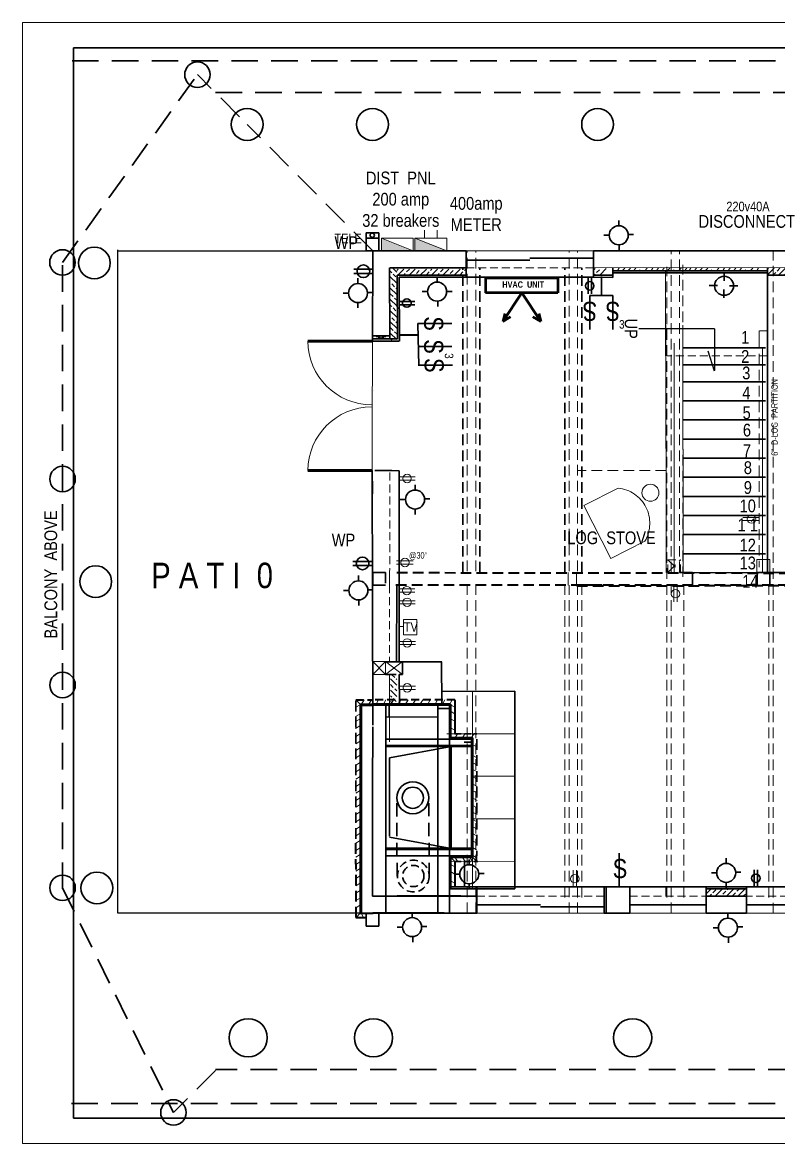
# Model space of a CAD drawing. Header units: inches. Extents: x -243 to 1332, y 357 to 885.
# Drawn here: x -243 to 113, y 357 to 885 of the extents above; entities that cross this region are included whole.
import ezdxf

# ---------------------------------------------------------------- set-up
doc = ezdxf.new("R2010")
doc.units = ezdxf.units.IN
doc.header["$MEASUREMENT"] = 0
doc.linetypes.add('DASHDOT2', pattern=[0.5, 0.25, -0.125, 0, -0.125])
doc.linetypes.add('HIDDEN', pattern=[0.375, 0.25, -0.125])
for name, color, linetype, lineweight in [('APPLIANCES', 7, 'Continuous', 20), ('CONCRETE', 7, 'Continuous', 25), ('DOORS', 7, 'Continuous', 60), ('ELEC', 6, 'Continuous', 30), ('ELEC SYMBOLS', 7, 'Continuous', 20), ('ELECTRICAL', 1, 'Continuous', 30), ('FIREPLACE', 7, 'Continuous', 30), ('FLOOR BEAMS', 7, 'Continuous', 30), ('FLOOR JOIST', 7, 'Continuous', 20), ('HVAC', 1, 'Continuous', 20), ('MASONRY', 14, 'Continuous', 30), ('NEW FOOTING', 6, 'Continuous', 30), ('NEW FRAMING', 6, 'Continuous', 30), ('NEW FRAMMING', 6, 'Continuous', 30), ('ROOF', 7, 'HIDDEN', 30), ('STAIRS', 7, 'Continuous', 30), ('WALL FRAMING', 7, 'Continuous', 30), ('WALLS', 7, 'Continuous', 30), ('WINDOWS', 5, 'Continuous', 30)]:
    doc.layers.add(name, color=color, linetype=linetype, lineweight=lineweight)
for name, color, linetype in [('TEXT', 7, 'Continuous'), ('TEXT80', 15, 'Continuous'), ('TITLE BLOCK', 7, 'Continuous')]:
    doc.layers.add(name, color=color, linetype=linetype)
doc.styles.add('ARCHENT', font='technical.ttf', dxfattribs={"height": 6})
doc.styles.add('ARCHENTLTD', font='technical.ttf', dxfattribs={"height": 18})

msp = doc.modelspace()

# ---------------------------------------------------------------- hatches: boundary and pattern name
at = {"layer": 'ELEC SYMBOLS', "linetype": 'Continuous', "lineweight": 20, "ltscale": 20}
for points in [[(-74.23, 783.28), (-74.23, 777.4), (-59.23, 777.4)], [(-58.4, 783.28), (-58.4, 777.4), (-43.4, 777.4)]]:
    msp.add_hatch(color=1, dxfattribs=at).paths.add_polyline_path(points)
at = {"layer": 'NEW FOOTING', "linetype": 'Continuous', "lineweight": 9, "ltscale": 25}
h = msp.add_hatch(dxfattribs=at)
h.set_pattern_fill('ANSI33', color=256, scale=15, angle=90, style=0)
h.set_pattern_definition([(135, (1196.1344, -4202.763), (-2.6516504, -2.6516504), []), (135, (1196.1344, -4200.1112), (-2.6516504, -2.6516504), [1.875, -0.9375])])
h.paths.add_polyline_path([(-70.02, 735.25), (-67.02, 735.25), (-67.02, 769.25), (-70.02, 769.25)])
h = msp.add_hatch(dxfattribs=at)
h.set_pattern_fill('ANSI33', color=256, scale=15, style=0)
h.set_pattern_definition([(45, (-5004.9994, -497.4128), (-2.6516504, 2.6516504), []), (45, (-5002.3477, -497.4128), (-2.6516504, 2.6516504), [1.875, -0.9375])])
h.paths.add_polyline_path([(-34.32, 765.74), (-34.32, 768.74), (-66.98, 768.74), (-66.98, 765.74)])
h = msp.add_hatch(dxfattribs=at)
h.set_pattern_fill('ANSI33', color=256, scale=15, style=0)
h.set_pattern_definition([(45, (-4936.102, -497.0703), (-2.6516504, 2.6516504), []), (45, (-4933.4503, -497.0703), (-2.6516504, 2.6516504), [1.875, -0.9375])])
h.paths.add_polyline_path([(25.68, 769.09), (25.68, 766.09), (31.68, 766.09), (31.68, 769.09)])
h = msp.add_hatch(dxfattribs=at)
h.set_pattern_fill('ANSI33', color=256, scale=15, style=0)
h.set_pattern_definition([(45, (-4900.9976, -496.997), (-2.6516504, 2.6516504), []), (45, (-4898.346, -496.997), (-2.6516504, 2.6516504), [1.875, -0.9375])])
h.paths.add_polyline_path([(37.02, 768), (71.02, 768), (71.02, 769.16), (37.02, 769.16)])
h = msp.add_hatch(dxfattribs=at)
h.set_pattern_fill('ANSI33', color=256, scale=15, style=0)
h.set_pattern_definition([(45, (-4867.2175, -496.997), (-2.6516504, 2.6516504), []), (45, (-4864.5658, -496.997), (-2.6516504, 2.6516504), [1.875, -0.9375])])
h.paths.add_polyline_path([(70.8, 768), (104.8, 768), (104.8, 769.16), (70.8, 769.16)])
h = msp.add_hatch(dxfattribs=at)
h.set_pattern_fill('ANSI33', color=256, scale=15, style=0)
h.set_pattern_definition([(45, (-4830.5756, -496.997), (-2.6516504, 2.6516504), []), (45, (-4827.924, -496.997), (-2.6516504, 2.6516504), [1.875, -0.9375])])
h.paths.add_polyline_path([(116.29, 766.16), (116.29, 769.16), (107.44, 769.16), (107.44, 766.16)])
h = msp.add_hatch(dxfattribs=at)
h.set_pattern_fill('ANSI33', color=256, scale=15, angle=90, style=0)
h.set_pattern_definition([(135, (1196.2387, -4386.7756), (-2.6516504, -2.6516504), []), (135, (1196.2387, -4384.124), (-2.6516504, -2.6516504), [1.875, -0.9375])])
h.paths.add_polyline_path([(-66.92, 577.88), (-69.92, 577.88), (-69.92, 563.91), (-66.92, 563.91)])
h = msp.add_hatch(dxfattribs=at)
h.set_pattern_fill('ANSI33', color=256, scale=15, angle=180, style=0)
h.set_pattern_definition([(225, (5051.0982, 1739.9317), (2.6516504, -2.6516504), []), (225, (5048.4466, 1739.9317), (2.6516504, -2.6516504), [1.875, -0.9375])])
h.paths.add_polyline_path([(97.68, 473.77), (97.68, 476.77), (79.08, 476.77), (79.08, 473.77)])

# ---------------------------------------------------------------- linework, layer by layer
at = {"layer": 'CONCRETE', "ltscale": 15}
for p, q in [((-198.32, 465.4), (-198.32, 777.9)), ((-198.32, 777.4), (-78.32, 777.4)), ((-78.32, 465.4), (-198.32, 465.4))]:
    msp.add_line(p, q, dxfattribs=at)
at = {"layer": 'DOORS', "color": 7, "linetype": 'Continuous', "ltscale": 15}
for p, q in [((-78.78, 734.87), (-108.78, 734.87)), ((-78.78, 673.87), (-108.78, 673.87))]:
    msp.add_line(p, q, dxfattribs=at)
at = {"layer": 'DOORS', "color": 7, "linetype": 'Continuous', "lineweight": 9, "ltscale": 20}
for centre, start, end in [((-78.78, 734.87), 180, 270), ((-78.78, 673.87), 90, 180)]:
    msp.add_arc(centre, 30, start, end, dxfattribs=at)
at = {"layer": 'ELEC', "color": 1, "lineweight": 30, "ltscale": 15}
for p, q in [((23.13, 757.13), (23.13, 764.93)), ((24.63, 757.13), (24.63, 764.93)), ((-58.42, 753.53), (-66.22, 753.53)), ((-58.42, 752.03), (-66.22, 752.03)), ((101.36, 478.08), (101.36, 485.87)), ((102.86, 478.08), (102.86, 485.87))]:
    msp.add_line(p, q, dxfattribs=at)
at = {"layer": 'ELEC', "color": 1, "lineweight": 20, "ltscale": 15}
for p, q in [((-58.35, 670.9), (-66.15, 670.9)), ((-58.35, 669.4), (-66.15, 669.4)), ((-59.31, 631.39), (-67.1, 631.39)), ((-59.31, 629.89), (-67.1, 629.89)), ((-58.43, 618.13), (-66.22, 618.13)), ((63.49, 612.12), (63.49, 619.91)), ((64.99, 612.12), (64.99, 619.91)), ((-58.43, 616.63), (-66.22, 616.63)), ((-58.33, 612.63), (-66.12, 612.63)), ((-58.33, 611.13), (-66.12, 611.13)), ((-58.23, 593.46), (-66.03, 593.46)), ((-58.23, 591.96), (-66.03, 591.96)), ((-58.23, 572.33), (-66.03, 572.33)), ((-58.23, 570.83), (-66.03, 570.83)), ((16.09, 477.9), (16.09, 485.7)), ((17.59, 477.9), (17.59, 485.7))]:
    msp.add_line(p, q, dxfattribs=at)
at = {"layer": 'ELEC', "lineweight": 20, "ltscale": 15}
for p, q in [((103.83, 651.84), (96.03, 651.84)), ((103.83, 650.34), (96.03, 650.34)), ((-64.39, 563.41), (-72.19, 563.41))]:
    msp.add_line(p, q, dxfattribs=at)
at = {"layer": 'ELEC', "color": 1, "lineweight": 30, "ltscale": 15}
for centre in [(23.88, 760.93), (-62.22, 752.78), (102.11, 481.87)]:
    msp.add_circle(centre, 2, dxfattribs=at)
at = {"layer": 'ELEC', "color": 1, "lineweight": 20, "ltscale": 15}
for centre in [(-62.15, 670.15), (-63.1, 630.64), (-62.22, 617.38), (64.24, 615.91), (-62.12, 611.88), (-62.03, 592.71), (-62.03, 571.58), (16.84, 481.7)]:
    msp.add_circle(centre, 2, dxfattribs=at)
at = {"layer": 'ELEC', "lineweight": 20, "ltscale": 15}
msp.add_circle((100.03, 651.09), 2, dxfattribs=at)
at = {"layer": 'ELEC SYMBOLS', "color": 1, "linetype": 'Continuous', "lineweight": 20, "ltscale": 20}
for p, q in [((-53.9, 783.28), (-53.9, 787.16)), ((-47.9, 783.28), (-47.9, 787.16)), ((-74.23, 777.4), (-74.23, 783.28)), ((-74.23, 783.28), (-59.23, 783.28)), ((-74.23, 783.28), (-59.23, 777.4)), ((-59.23, 777.4), (-59.23, 783.28)), ((-58.4, 777.4), (-58.4, 783.28)), ((-58.4, 783.28), (-43.4, 783.28)), ((-58.4, 783.28), (-43.4, 777.4)), ((-43.4, 777.4), (-43.4, 783.28))]:
    msp.add_line(p, q, dxfattribs=at)
at = {"layer": 'ELEC SYMBOLS', "color": 1, "linetype": 'Continuous', "lineweight": 30, "ltscale": 20}
for p, q in [((-81.36, 783.41), (-81.4, 785.86)), ((-81.4, 785.86), (-75.4, 785.86)), ((-75.42, 783.39), (-75.4, 785.86)), ((29.36, 756.33), (29.36, 765.36)), ((23.94, 756.33), (34.77, 756.33)), ((-56.65, 723.29), (-57.02, 743.16))]:
    msp.add_line(p, q, dxfattribs=at)
at = {"layer": 'ELEC SYMBOLS', "color": 1, "linetype": 'Continuous', "lineweight": 40, "ltscale": 20}
msp.add_line((-57.02, 737.74), (-66.04, 737.74), dxfattribs=at)
at = {"layer": 'ELEC SYMBOLS', "color": 1, "lineweight": 30, "ltscale": 15}
msp.add_circle((-78.51, 784.74), 1, dxfattribs=at)
at = {"layer": 'ELECTRICAL', "color": 1, "linetype": 'Continuous', "lineweight": 30, "ltscale": 0.75}
for p, q in [((37.54, 791.69), (37.54, 789.18)), ((30.55, 784.71), (33.06, 784.71)), ((41.97, 785.05), (44.48, 785.05)), ((37.8, 780.15), (37.8, 777.64)), ((-85.23, 764.45), (-85.23, 761.94)), ((-47.98, 765.15), (-47.98, 762.64)), ((-92.22, 757.48), (-89.71, 757.48)), ((-80.8, 757.81), (-78.28, 757.81)), ((-54.97, 758.17), (-52.46, 758.17)), ((-43.4, 758.17), (-40.89, 758.17)), ((23.94, 756.33), (23.94, 740.34)), ((34.77, 756.33), (34.77, 740.34)), ((-85.23, 753), (-85.23, 750.49)), ((-47.71, 753.62), (-47.71, 751.1)), ((-57.02, 743.16), (-41.03, 743.16)), ((-57.02, 732.33), (-41.03, 732.33)), ((-56.8, 723.5), (-40.81, 723.5)), ((37.77, 493.73), (37.77, 477.74)), ((88.12, 491.41), (88.12, 488.9)), ((-32.85, 490.77), (-32.85, 488.26)), ((-39.84, 483.79), (-37.33, 483.79)), ((-28.41, 484.13), (-25.9, 484.13)), ((81.13, 484.43), (83.64, 484.43)), ((92.56, 484.77), (95.07, 484.77)), ((-32.83, 479.24), (-32.83, 476.72)), ((88.14, 479.87), (88.14, 477.36)), ((-59.74, 465.87), (-59.74, 463.36)), ((88.96, 465.61), (88.96, 463.1)), ((-66.73, 458.89), (-64.22, 458.89)), ((-59.48, 454.33), (-59.48, 451.82)), ((-55.31, 459.23), (-52.79, 459.23)), ((81.97, 458.63), (84.48, 458.63)), ((93.39, 458.97), (95.9, 458.97)), ((89.22, 454.07), (89.22, 451.56))]:
    msp.add_line(p, q, dxfattribs=at)
at = {"layer": 'ELECTRICAL', "color": 3, "linetype": 'Continuous', "lineweight": 30, "ltscale": 0.75}
for p, q in [((-87.21, 768.76), (-78.21, 768.76)), ((-87.21, 766.76), (-78.21, 766.76))]:
    msp.add_line(p, q, dxfattribs=at)
at = {"layer": 'ELECTRICAL', "color": 1, "linetype": 'Continuous', "lineweight": 30, "ltscale": 25}
for p, q in [((87.1, 763.32), (87.1, 767.32)), ((80.09, 761.1), (84.09, 761.1)), ((89.61, 760.91), (93.61, 760.91)), ((86.95, 755.21), (86.95, 759.21))]:
    msp.add_line(p, q, dxfattribs=at)
at = {"layer": 'ELECTRICAL', "color": 1, "linetype": 'Continuous', "ltscale": 0.75}
for p, q in [((-58.37, 667.24), (-58.37, 664.73)), ((-65.36, 660.26), (-62.85, 660.26)), ((-53.93, 660.6), (-51.42, 660.6)), ((-58.35, 655.7), (-58.35, 653.19)), ((-85.03, 624.45), (-85.03, 621.94)), ((-80.59, 617.81), (-78.08, 617.81)), ((-92.02, 617.47), (-89.51, 617.47)), ((-84.76, 612.91), (-84.76, 610.4)), ((-35.04, 490.28), (-35.08, 478.01))]:
    msp.add_line(p, q, dxfattribs=at)
at = {"layer": 'ELECTRICAL', "color": 3, "linetype": 'Continuous', "ltscale": 0.75}
for p, q in [((-87.6, 631.13), (-78.6, 631.13)), ((-87.6, 629.13), (-78.6, 629.13))]:
    msp.add_line(p, q, dxfattribs=at)
at = {"layer": 'ELECTRICAL', "color": 1, "linetype": 'Continuous', "lineweight": 30, "ltscale": 0.75}
for centre in [(37.54, 784.71), (-85.23, 757.48), (-47.98, 758.17), (87.13, 760.91), (-32.85, 483.79), (88.12, 484.43), (-59.74, 458.89), (88.96, 458.63)]:
    msp.add_circle(centre, 4.48, dxfattribs=at)
at = {"layer": 'ELECTRICAL', "color": 3, "linetype": 'Continuous', "lineweight": 30, "ltscale": 0.75}
msp.add_circle((-82.71, 767.78), 2.98, dxfattribs=at)
at = {"layer": 'ELECTRICAL', "color": 1, "linetype": 'Continuous', "ltscale": 0.75}
for centre in [(-58.37, 660.26), (-85.03, 617.47)]:
    msp.add_circle(centre, 4.48, dxfattribs=at)
at = {"layer": 'ELECTRICAL', "color": 3, "linetype": 'Continuous', "ltscale": 0.75}
msp.add_circle((-83.1, 630.15), 2.98, dxfattribs=at)
at = {"layer": 'FIREPLACE', "linetype": 'Continuous', "ltscale": 25}
for p, q in [((-70.35, 538.54), (-41.35, 543.91)), ((-41.35, 543.91), (-41.34, 495.91)), ((-70.35, 538.54), (-70.33, 501.78)), ((-70.34, 501.28), (-41.34, 495.91))]:
    msp.add_line(p, q, dxfattribs=at)
at = {"layer": 'FIREPLACE', "linetype": 'HIDDEN', "ltscale": 25}
msp.add_line((-51.68, 482.95), (-51.93, 519.81), dxfattribs=at)
at = {"layer": 'FIREPLACE', "linetype": 'Continuous', "ltscale": 15}
for radius in [7.5, 5]:
    msp.add_circle((-59.42, 519.81), radius, dxfattribs=at)
at = {"layer": 'FIREPLACE', "linetype": 'HIDDEN', "ltscale": 15}
for radius in [7.5, 5]:
    msp.add_circle((-59.18, 482.95), radius, dxfattribs=at)
at = {"layer": 'FLOOR BEAMS', "color": 7, "linetype": 'HIDDEN', "lineweight": 20, "ltscale": 20}
for p, q in [((-33.81, 626.53), (-33.82, 777.4)), ((-29.81, 626.53), (-29.82, 777.4)), ((14.19, 626.53), (14.19, 777.42)), ((18.19, 626.53), (18.19, 777.42)), ((110.19, 465.38), (110.21, 777.4)), ((59.76, 673.9), (18.11, 673.86)), ((-33.81, 465.42), (-33.81, 619.9)), ((-29.81, 465.42), (-29.81, 619.9)), ((14.19, 465.42), (14.19, 619.9)), ((18.19, 465.41), (18.19, 619.9)), ((62.19, 465.42), (62.19, 619.87))]:
    msp.add_line(p, q, dxfattribs=at)
at = {"layer": 'FLOOR BEAMS', "color": 6, "linetype": 'HIDDEN', "ltscale": 20}
for p, q in [((-35.81, 625.87), (-35.81, 769.4)), ((-27.81, 625.87), (-27.81, 769.4)), ((12.19, 625.87), (12.19, 769.4)), ((20.19, 625.87), (20.19, 769.4))]:
    msp.add_line(p, q, dxfattribs=at)
at = {"layer": 'FLOOR BEAMS', "color": 6, "linetype": 'HIDDEN', "lineweight": 20, "ltscale": 20}
for p, q in [((60.19, 622.9), (60.19, 769.9)), ((67.66, 623.78), (67.66, 770.78)), ((12.19, 472.87), (12.19, 619.87)), ((20.19, 472.87), (20.19, 619.87)), ((60.19, 472.87), (60.19, 619.87)), ((68.19, 472.87), (68.19, 619.87)), ((108.19, 472.87), (108.19, 619.87))]:
    msp.add_line(p, q, dxfattribs=at)
at = {"layer": 'FLOOR BEAMS', "color": 7, "linetype": 'HIDDEN', "lineweight": 30, "ltscale": 20}
msp.add_line((-72.32, 625.9), (-72.32, 619.9), dxfattribs=at)
at = {"layer": 'FLOOR BEAMS', "color": 6, "linetype": 'HIDDEN', "lineweight": 40, "ltscale": 20}
for p, q in [((-66.89, 625.85), (120.2, 625.63)), ((-67.38, 620.02), (307.77, 620.28)), ((17.85, 619.66), (393.68, 619.9))]:
    msp.add_line(p, q, dxfattribs=at)
at = {"layer": 'FLOOR BEAMS', "ltscale": 20}
for p, q in [((66.19, 625.9), (70.69, 625.9)), ((70.69, 625.9), (72.19, 625.9)), ((59.99, 619.9), (64.49, 619.9)), ((70.69, 619.9), (72.19, 619.9))]:
    msp.add_line(p, q, dxfattribs=at)
at = {"layer": 'FLOOR BEAMS', "color": 6, "linetype": 'Continuous', "lineweight": 5, "ltscale": 20}
for p, q in [((-72.27, 577.91), (-64.27, 583.91)), ((-72.26, 583.91), (-64.26, 577.88))]:
    msp.add_line(p, q, dxfattribs=at)
at = {"layer": 'FLOOR BEAMS', "color": 6, "linetype": 'HIDDEN', "lineweight": 30, "ltscale": 20}
msp.add_line((-64.26, 583.88), (-64.26, 577.88), dxfattribs=at)
at = {"layer": 'FLOOR JOIST', "color": 7, "linetype": 'Continuous', "lineweight": 9, "ltscale": 20}
for p, q in [((13.68, 619.9), (13.68, 625.9)), ((17.68, 619.9), (17.68, 625.9))]:
    msp.add_line(p, q, dxfattribs=at)
at = {"layer": 'FLOOR JOIST', "ltscale": 15}
msp.add_line((106.05, 625.9), (68.83, 625.9), dxfattribs=at)
at = {"layer": 'HVAC', "lineweight": 50, "ltscale": 25}
for p, q in [((8.85, 764.53), (-25.15, 764.54)), ((8.85, 757.53), (-25.15, 757.54)), ((-8.15, 757.53), (-17.09, 744.17)), ((-8.15, 757.53), (0.79, 744.17)), ((-16.17, 747.92), (-17.09, 744.17)), ((-17.09, 744.17), (-13.4, 746.33)), ((0.79, 744.17), (-2.9, 746.33)), ((-0.13, 747.92), (0.79, 744.17))]:
    msp.add_line(p, q, dxfattribs=at)
at = {"layer": 'HVAC', "lineweight": 50, "ltscale": 15}
for p, q in [((-25.15, 764.54), (-25.15, 757.54)), ((8.85, 764.53), (8.85, 757.53))]:
    msp.add_line(p, q, dxfattribs=at)
at = {"layer": 'HVAC', "color": 7, "lineweight": 20, "ltscale": 15}
for p, q in [((21.15, 657.52), (37.21, 665.66)), ((21.15, 657.52), (33.82, 632.55)), ((33.82, 632.55), (49.87, 640.7))]:
    msp.add_line(p, q, dxfattribs=at)
msp.add_circle((52.43, 663.47), 4, dxfattribs=at)
at = {"layer": 'MASONRY', "color": 7, "linetype": 'Continuous', "lineweight": 30, "ltscale": 15}
for p, q in [((-45.77, 583.88), (-64.31, 583.88)), ((-64.23, 577.88), (-65.77, 577.88)), ((-11.32, 569.94), (-45.71, 569.91)), ((-11.32, 476.93), (-42.19, 476.93))]:
    msp.add_line(p, q, dxfattribs=at)
at = {"layer": 'MASONRY', "color": 7, "linetype": 'Continuous', "lineweight": 30, "ltscale": 20}
for p, q in [((-64.26, 583.92), (-64.23, 577.88)), ((-45.85, 583.9), (-45.75, 563.9)), ((-65.77, 577.88), (-65.75, 563.91)), ((-11.32, 569.94), (-11.32, 476.93))]:
    msp.add_line(p, q, dxfattribs=at)
at = {"layer": 'MASONRY', "color": 1, "linetype": 'HIDDEN', "lineweight": 40, "ltscale": 15}
for p, q in [((-86.31, 565.88), (-78.32, 565.89)), ((-39.62, 565.91), (-78.29, 565.91))]:
    msp.add_line(p, q, dxfattribs=at)
at = {"layer": 'MASONRY', "color": 1, "linetype": 'HIDDEN', "lineweight": 30, "ltscale": 20}
for p, q in [((-86.21, 500.44), (-86.31, 565.88)), ((-29.36, 489.89), (-29.33, 549.98))]:
    msp.add_line(p, q, dxfattribs=at)
at = {"layer": 'MASONRY', "color": 6, "linetype": 'Continuous', "lineweight": 9, "ltscale": 20}
for p, q in [((-86.28, 565.92), (-84.28, 563.92)), ((-40.87, 565.91), (-41.65, 564.57)), ((-86.23, 548.75), (-84.23, 549.9))]:
    msp.add_line(p, q, dxfattribs=at)
at = {"layer": 'MASONRY', "color": 1, "linetype": 'Continuous', "lineweight": 9, "ltscale": 20}
for p, q in [((-86.28, 565.92), (-84.28, 563.92)), ((-82.39, 565.93), (-83.55, 563.93)), ((-78.93, 565.93), (-80.09, 563.93)), ((-75.52, 565.91), (-76.67, 563.91)), ((-72.05, 565.91), (-73.21, 563.91)), ((-68.59, 565.91), (-69.74, 563.91)), ((-65.12, 565.91), (-66.28, 563.91)), ((-61.66, 565.91), (-62.81, 563.91)), ((-58.19, 565.91), (-59.35, 563.91)), ((-54.73, 565.91), (-55.89, 563.91)), ((-51.27, 565.91), (-52.42, 563.91)), ((-47.8, 565.91), (-48.96, 563.91)), ((-44.34, 565.91), (-45.49, 563.91)), ((-40.87, 565.91), (-42.03, 563.91)), ((-86.27, 562.5), (-84.27, 563.65)), ((-39.63, 559.36), (-41.72, 560.57)), ((-39.63, 562.48), (-41.63, 563.64)), ((-86.34, 558.02), (-84.42, 559.13)), ((-86.34, 555.78), (-84.41, 556.89)), ((-39.63, 555.9), (-41.63, 557.05)), ((-86.37, 552.49), (-84.37, 553.64)), ((-86.24, 548.74), (-84.24, 549.89)), ((-39.63, 551.61), (-41.63, 552.76)), ((-38.38, 549.98), (-39.53, 547.98)), ((-34.91, 549.98), (-36.07, 547.98)), ((-30.63, 549.98), (-31.78, 547.98)), ((-86.24, 545.27), (-84.24, 546.43)), ((-29.19, 543.68), (-31.28, 544.89)), ((-86.25, 542.14), (-84.16, 543.35)), ((-86.24, 538.69), (-84.24, 539.84)), ((-29.19, 538.61), (-31.19, 539.77)), ((-86.25, 532.09), (-84.16, 533.3)), ((-86.24, 535.22), (-84.24, 536.38)), ((-29.19, 535.15), (-31.19, 536.3)), ((-86.23, 528.64), (-84.23, 529.79)), ((-29.18, 532.02), (-31.27, 533.22)), ((-29.18, 528.55), (-31.18, 529.71)), ((-86.24, 522.04), (-84.15, 523.25)), ((-86.23, 525.17), (-84.23, 526.33)), ((-29.17, 521.96), (-31.26, 523.16)), ((-29.18, 525.09), (-31.18, 526.24)), ((-86.24, 518.58), (-84.24, 519.73)), ((-29.17, 518.49), (-31.17, 519.65)), ((-86.25, 515.45), (-84.23, 516.61)), ((-86.23, 512), (-84.23, 513.15)), ((-29.16, 511.9), (-31.25, 513.1)), ((-29.17, 515.03), (-31.17, 516.18)), ((-86.23, 508.53), (-84.23, 509.69)), ((-29.16, 508.43), (-31.16, 509.59)), ((-86.24, 501.94), (-84.15, 503.15)), ((-86.23, 505.07), (-84.23, 506.22)), ((-29.35, 501.85), (-31.35, 503)), ((-29.16, 504.97), (-31.16, 506.12)), ((-86.22, 498.48), (-84.22, 499.64)), ((-29.38, 495.28), (-31.38, 496.43)), ((-29.35, 498.39), (-31.35, 499.54)), ((-86.23, 491.89), (-84.14, 493.1)), ((-86.22, 495.02), (-84.22, 496.17)), ((-39.7, 489.86), (-41.7, 491.87)), ((-38.41, 489.9), (-39.56, 491.9)), ((-34.94, 489.9), (-36.1, 491.9)), ((-31.48, 489.9), (-32.63, 491.9)), ((-29.36, 491.55), (-31.37, 492.71)), ((-29.36, 489.89), (-31.37, 491.89)), ((-86.24, 485.29), (-84.22, 486.46)), ((-86.23, 488.42), (-84.23, 489.58)), ((-39.7, 487.32), (-41.79, 488.53)), ((-86.22, 481.85), (-84.22, 483)), ((-39.7, 483.85), (-41.7, 485.01)), ((-39.7, 479.57), (-41.7, 480.72)), ((-86.22, 478.38), (-84.22, 479.54)), ((-86.22, 474.92), (-84.22, 476.07)), ((-86.22, 471.45), (-84.22, 472.6)), ((-86.19, 468.01), (-84.19, 469.16)), ((-86.15, 463.42), (-84.27, 465.46)), ((-83.72, 465.45), (-82.56, 463.44))]:
    msp.add_line(p, q, dxfattribs=at)
at = {"layer": 'MASONRY', "color": 1, "linetype": 'Continuous', "lineweight": 40, "ltscale": 15}
for p, q in [((-39.62, 565.91), (-39.62, 549.98)), ((-39.69, 489.86), (-39.69, 477.94))]:
    msp.add_line(p, q, dxfattribs=at)
at = {"layer": 'MASONRY', "color": 1, "linetype": 'HIDDEN', "lineweight": 30, "ltscale": 12}
for p, q in [((-39.62, 549.98), (-29.33, 549.98)), ((-39.69, 489.86), (-28.88, 489.85))]:
    msp.add_line(p, q, dxfattribs=at)
at = {"layer": 'MASONRY', "color": 6, "linetype": 'Continuous', "lineweight": 40, "ltscale": 15}
msp.add_line((-83.53, 465.49), (-83.65, 502.46), dxfattribs=at)
at = {"layer": 'MASONRY', "color": 1, "linetype": 'HIDDEN', "lineweight": 40, "ltscale": 20}
for p, q in [((-86.15, 463.45), (-86.18, 500.38)), ((-86.18, 463.45), (-81.45, 463.46))]:
    msp.add_line(p, q, dxfattribs=at)
at = {"layer": 'NEW FOOTING', "color": 7, "linetype": 'Continuous', "lineweight": 40, "ltscale": 15}
for p, q in [((-41.62, 563.91), (-78.3, 563.91)), ((-31.28, 547.98), (-41.62, 547.98)), ((-31.36, 495.9), (-72.11, 495.94))]:
    msp.add_line(p, q, dxfattribs=at)
at = {"layer": 'NEW FOOTING', "color": 7, "linetype": 'Continuous', "lineweight": 40, "ltscale": 25}
for p, q in [((-41.62, 563.91), (-41.62, 547.98)), ((-41.7, 491.9), (-41.69, 476.93))]:
    msp.add_line(p, q, dxfattribs=at)
at = {"layer": 'NEW FOOTING', "ltscale": 15}
for p, q in [((-31.81, 492.39), (-31.78, 547.48)), ((-29.38, 465.4), (-29.38, 471.4)), ((31.62, 465.4), (31.62, 471.4))]:
    msp.add_line(p, q, dxfattribs=at)
at = {"layer": 'NEW FOOTING', "ltscale": 25}
for p, q in [((-29.38, 471.4), (-29.37, 475.81)), ((31.62, 471.4), (31.63, 475.69))]:
    msp.add_line(p, q, dxfattribs=at)
at = {"layer": 'NEW FOOTING', "linetype": 'Continuous', "lineweight": 40, "ltscale": 15}
for p, q in [((-36.8, 473.45), (-66.85, 473.45)), ((-44.63, 465.45), (-78.17, 465.45)), ((-48.33, 465.47), (-72.91, 465.47))]:
    msp.add_line(p, q, dxfattribs=at)
at = {"layer": 'NEW FRAMING', "color": 6, "linetype": 'Continuous', "lineweight": 9, "ltscale": 25}
for p, q in [((-31.34, 569.94), (-31.3, 547.92)), ((-31.36, 491.96), (-31.32, 476.95))]:
    msp.add_line(p, q, dxfattribs=at)
at = {"layer": 'NEW FRAMING', "color": 7, "linetype": 'Continuous', "lineweight": 40, "ltscale": 25}
msp.add_line((-84.14, 563.92), (-84.17, 554.45), dxfattribs=at)
at = {"layer": 'NEW FRAMING', "linetype": 'Continuous', "lineweight": 40, "ltscale": 15}
for p, q in [((-83.77, 563.34), (-78.3, 563.35)), ((-83.66, 465.45), (-78.1, 465.46))]:
    msp.add_line(p, q, dxfattribs=at)
at = {"layer": 'NEW FRAMING', "ltscale": 15}
msp.add_line((-83.59, 502.44), (-83.62, 563.31), dxfattribs=at)
at = {"layer": 'NEW FRAMING', "color": 7, "linetype": 'Continuous', "lineweight": 9, "ltscale": 25}
for p, q in [((-43.41, 549.93), (-11.32, 549.94)), ((-31.32, 529.94), (-11.32, 529.94)), ((-31.32, 509.94), (-11.32, 509.94)), ((-42.18, 489.83), (-11.32, 489.94))]:
    msp.add_line(p, q, dxfattribs=at)
at = {"layer": 'NEW FRAMING', "color": 7, "linetype": 'Continuous', "lineweight": 40, "ltscale": 15}
msp.add_line((-84.27, 465.46), (-78.18, 465.46), dxfattribs=at)
at = {"layer": 'NEW FRAMMING', "color": 6, "linetype": 'Continuous', "lineweight": 9, "ltscale": 20}
for p, q in [((102.62, 632.05), (108.62, 632.05)), ((102.62, 626.05), (108.62, 626.05)), ((-78.27, 583.91), (-72.27, 583.91)), ((-78.27, 577.91), (-72.27, 577.91))]:
    msp.add_line(p, q, dxfattribs=at)
at = {"layer": 'NEW FRAMMING', "ltscale": 15}
for p, q in [((-42.14, 563.33), (-78.15, 563.41)), ((-72.07, 563.39), (-72.19, 465.45)), ((-70.57, 563.41), (-70.57, 557.9)), ((-42.14, 561.8), (-47.59, 561.8)), ((-47.58, 557.84), (-72.08, 557.9)), ((-31.78, 547.48), (-72.09, 547.48)), ((-31.78, 544.48), (-72.08, 544.48)), ((-31.78, 544.48), (-72.08, 544.48)), ((-42.15, 547.48), (-47.63, 547.49)), ((-35.28, 545.98), (-31.78, 545.98)), ((-31.8, 495.39), (-72.16, 495.43)), ((-31.81, 492.39), (-72.16, 492.43)), ((-42.18, 492.41), (-47.66, 492.41)), ((-42.19, 473.45), (-42.19, 476.96)), ((-42.19, 465.4), (-47.69, 465.41))]:
    msp.add_line(p, q, dxfattribs=at)
at = {"layer": 'NEW FRAMMING', "ltscale": 25}
for p, q in [((-47.61, 465.41), (-47.58, 563.34)), ((-42.19, 465.4), (-42.14, 563.33))]:
    msp.add_line(p, q, dxfattribs=at)
at = {"layer": 'NEW FRAMMING', "color": 7, "ltscale": 15}
msp.add_line((-31.78, 543.98), (-72.09, 543.98), dxfattribs=at)
at = {"layer": 'NEW FRAMMING', "color": 7, "linetype": 'Continuous', "lineweight": 40, "ltscale": 20}
for p in [(-31.28, 547.98), (-42.18, 491.9)]:
    msp.add_line(p, (-31.37, 491.89), dxfattribs=at)
at = {"layer": 'NEW FRAMMING', "color": 7, "linetype": 'HIDDEN', "ltscale": 25}
msp.add_line((-66.85, 482.94), (-66.93, 519.82), dxfattribs=at)
at = {"layer": 'ROOF', "linetype": 'HIDDEN', "ltscale": 50}
for p, q in [((-219.85, 866.9), (425.68, 866.9)), ((-220.15, 375.9), (425.68, 375.9))]:
    msp.add_line(p, q, dxfattribs=at)
at = {"layer": 'STAIRS', "linetype": 'Continuous', "lineweight": 20, "ltscale": 15}
for p, q in [((59.62, 768), (59.61, 727.92)), ((59.82, 625.89), (59.68, 742.3)), ((67.82, 625.9), (67.68, 742.31)), ((103.69, 736.44), (103.69, 739.67)), ((63.68, 625.9), (63.68, 733.9))]:
    msp.add_line(p, q, dxfattribs=at)
at = {"layer": 'STAIRS', "color": 7, "linetype": 'Continuous', "lineweight": 9, "ltscale": 20}
msp.add_line((103.75, 739.67), (107.75, 739.67), dxfattribs=at)
at = {"layer": 'STAIRS', "linetype": 'HIDDEN', "lineweight": 9, "ltscale": 20}
msp.add_line((103.69, 736.34), (103.69, 628.34), dxfattribs=at)
at = {"layer": 'STAIRS', "linetype": 'Continuous', "ltscale": 15}
for p, q in [((106.69, 731.76), (67.69, 731.76)), ((106.69, 723.76), (67.69, 723.76))]:
    msp.add_line(p, q, dxfattribs=at)
at = {"layer": 'STAIRS', "color": 6, "linetype": 'HIDDEN', "lineweight": 20, "ltscale": 15}
msp.add_line((107.6, 727.92), (60.28, 727.94), dxfattribs=at)
at = {"layer": 'STAIRS', "ltscale": 15}
for p, q in [((106.69, 715.76), (67.69, 715.76)), ((106.69, 706.76), (67.69, 706.76)), ((106.69, 697.76), (67.73, 697.76)), ((106.69, 688.76), (67.69, 688.76)), ((106.69, 679.76), (67.69, 679.76)), ((106.69, 670.76), (67.69, 670.76)), ((106.69, 661.76), (67.69, 661.76)), ((106.69, 652.76), (67.69, 652.76)), ((106.69, 643.76), (67.69, 643.76)), ((106.69, 634.76), (67.69, 634.76))]:
    msp.add_line(p, q, dxfattribs=at)
at = {"layer": 'STAIRS', "color": 7, "linetype": 'DASHDOT2', "lineweight": 9, "ltscale": 150}
msp.add_arc((35.51, 649.11), 16.64, 329.6391, 84.1687, dxfattribs=at)
at = {"layer": 'TEXT', "linetype": 'Continuous', "ltscale": 15}
for p, q in [((46.99, 740.82), (82.57, 740.82)), ((82.57, 740.71), (82.57, 720.96)), ((82.57, 720.74), (79.71, 730.21))]:
    msp.add_line(p, q, dxfattribs=at)
at = {"layer": 'TITLE BLOCK', "color": 7, "linetype": 'Continuous', "lineweight": 0, "ltscale": 0.5}
for p, q in [((572.77, 884.95), (-243.22, 884.95)), ((-243.22, 884.95), (-243.22, 356.95)), ((-243.22, 356.95), (572.77, 356.95))]:
    msp.add_line(p, q, dxfattribs=at)
at = {"layer": 'TITLE BLOCK', "color": 7, "linetype": 'Continuous', "lineweight": 30, "ltscale": 0.5}
for p, q in [((-219.22, 872.95), (-219.22, 368.95)), ((560.77, 872.95), (-219.22, 872.95)), ((-219.22, 368.95), (560.77, 368.95))]:
    msp.add_line(p, q, dxfattribs=at)
at = {"layer": 'WALL FRAMING', "linetype": 'HIDDEN', "ltscale": 50}
for p, q in [((-224.37, 771.91), (-160.83, 860.35)), ((-141.03, 840.55), (-160.83, 860.35)), ((-152.32, 851.9), (401.68, 851.9)), ((-224.32, 476.9), (-224.37, 771.91)), ((-224.32, 477.4), (-172.12, 371.6)), ((-152.32, 391.4), (-172.12, 371.6)), ((401.68, 391.77), (-152.32, 391.77))]:
    msp.add_line(p, q, dxfattribs=at)
at = {"layer": 'WALL FRAMING', "linetype": 'HIDDEN', "lineweight": 9, "ltscale": 50}
msp.add_line((-78.32, 777.4), (-137.42, 836.9), dxfattribs=at)
at = {"layer": 'WALL FRAMING', "ltscale": 15}
for p, q in [((-81.45, 777.4), (-81.45, 783.4)), ((-81.45, 777.4), (-81.45, 783.4)), ((-75.45, 777.4), (-75.45, 783.4)), ((-75.45, 777.4), (-81.45, 777.4)), ((-78.33, 734.72), (-78.32, 777.4)), ((-77.78, 777.43), (-34.32, 777.4)), ((25.68, 777.43), (135.18, 777.4)), ((-70.3, 735.94), (-70.32, 769.4)), ((-70.23, 769.43), (-34.32, 769.4)), ((106.69, 625.78), (69.32, 625.9)), ((72.19, 625.9), (72.19, 619.9)), ((-78.46, 524.24), (-78.31, 553.29)), ((-78.35, 473.4), (-78.35, 535.9)), ((-29.32, 473.4), (-78.35, 473.4)), ((78.68, 465.4), (78.68, 473.4)), ((97.68, 473.4), (78.68, 473.4)), ((97.68, 465.4), (97.68, 473.4)), ((-81.45, 459.4), (-81.45, 465.4)), ((-75.45, 465.4), (-81.45, 465.4)), ((-81.45, 459.4), (-81.45, 465.4)), ((-44.17, 465.45), (-78.17, 465.4)), ((-45.19, 465.4), (-78.17, 465.4)), ((-75.45, 459.4), (-75.45, 465.4)), ((42.68, 465.4), (30.68, 465.44)), ((97.68, 465.41), (78.68, 465.45)), ((-75.45, 459.4), (-81.45, 459.4))]:
    msp.add_line(p, q, dxfattribs=at)
at = {"layer": 'WALL FRAMING', "color": 7, "lineweight": 30, "ltscale": 15}
msp.add_line((-75.45, 783.4), (-81.45, 783.4), dxfattribs=at)
at = {"layer": 'WALL FRAMING', "lineweight": 9, "ltscale": 15}
for p, q in [((25.68, 777.43), (-34.32, 777.4)), ((135.19, 769.51), (25.68, 769.44)), ((30.68, 465.45), (-29.32, 465.45)), ((78.68, 465.45), (42.68, 465.4)), ((157.68, 465.4), (97.68, 465.41))]:
    msp.add_line(p, q, dxfattribs=at)
at = {"layer": 'WALL FRAMING', "color": 6, "ltscale": 15}
for p, q in [((-66.82, 765.92), (-34.32, 765.92)), ((-66.64, 735.76), (-66.82, 765.92)), ((25.68, 765.91), (34.68, 765.94)), ((34.68, 768.01), (107.57, 768)), ((34.68, 767.01), (107.6, 767)), ((107.57, 765.9), (129.12, 765.9)), ((107.6, 769.57), (107.6, 625.92)), ((-65.66, 734.87), (-65.82, 764.92)), ((-65.82, 764.92), (25.72, 764.91)), ((25.72, 764.91), (34.68, 764.89)), ((-78.35, 737.37), (-70.35, 737.37)), ((-78.35, 735.87), (-66.85, 735.87)), ((-78.35, 734.87), (-65.85, 734.87)), ((-77.33, 673.87), (-69.33, 673.87)), ((-69.33, 673.87), (-65.8, 673.83)), ((-65.87, 619.87), (-65.8, 673.72)), ((118.2, 625.86), (102.66, 625.86)), ((-67.09, 583.89), (-67.01, 619.87)), ((-65.9, 583.89), (-65.87, 619.87)), ((-72.27, 583.9), (-64.26, 583.88)), ((176.68, 477.9), (-42.19, 477.94)), ((-29.81, 476.95), (-42.19, 476.96)), ((-29.38, 465.4), (-29.38, 477.9)), ((31.62, 473.4), (31.62, 477.9)), ((78.68, 473.4), (78.68, 477.92)), ((97.68, 476.9), (78.75, 476.9)), ((97.68, 473.4), (97.68, 477.92)), ((31.62, 465.4), (31.62, 473.4))]:
    msp.add_line(p, q, dxfattribs=at)
at = {"layer": 'WALL FRAMING', "linetype": 'HIDDEN', "lineweight": 9, "ltscale": 15}
for p, q in [((25.68, 769.44), (-34.32, 769.4)), ((30.68, 473.4), (-29.32, 473.4)), ((156.68, 473.4), (97.68, 473.4))]:
    msp.add_line(p, q, dxfattribs=at)
at = {"layer": 'WALL FRAMING', "color": 6, "ltscale": 20}
for p, q in [((25.68, 769.4), (25.68, 764.89)), ((34.68, 769.4), (34.68, 764.89)), ((-29.32, 473.4), (-29.32, 477.86)), ((30.68, 473.4), (30.68, 477.86)), ((42.68, 473.4), (42.68, 477.86)), ((59.83, 473.42), (59.83, 477.9)), ((97.68, 473.4), (97.68, 473.4)), ((109.68, 473.4), (109.68, 473.4))]:
    msp.add_line(p, q, dxfattribs=at)
at = {"layer": 'WALL FRAMING', "color": 6, "linetype": 'Continuous', "lineweight": 9, "ltscale": 15}
for p, q in [((-78.3, 662.9), (-78.3, 668.9)), ((102.62, 626.08), (102.62, 632.08)), ((108.62, 626.05), (108.62, 632.05)), ((-70.32, 619.93), (-70.32, 625.93)), ((-72.27, 577.91), (-72.27, 583.91))]:
    msp.add_line(p, q, dxfattribs=at)
at = {"layer": 'WALL FRAMING', "color": 6, "linetype": 'HIDDEN', "lineweight": 9, "ltscale": 15}
for p, q in [((60.68, 625.9), (60.68, 631.9)), ((60.68, 631.9), (66.68, 631.9)), ((66.68, 625.9), (66.68, 631.9)), ((60.68, 625.9), (66.68, 625.9))]:
    msp.add_line(p, q, dxfattribs=at)
at = {"layer": 'WALL FRAMING', "color": 6, "linetype": 'HIDDEN', "lineweight": 9, "ltscale": 20}
for p, q in [((60.68, 631.9), (66.68, 625.9)), ((60.68, 625.9), (66.68, 631.9))]:
    msp.add_line(p, q, dxfattribs=at)
at = {"layer": 'WALL FRAMING', "color": 7, "ltscale": 15}
for p, q in [((-78.28, 619.9), (-78.28, 625.86)), ((-29.32, 465.4), (-29.32, 473.4)), ((30.68, 465.4), (30.68, 473.4)), ((42.68, 465.4), (42.68, 473.4))]:
    msp.add_line(p, q, dxfattribs=at)
at = {"layer": 'WALL FRAMING', "color": 6, "linetype": 'Continuous', "lineweight": 30, "ltscale": 15}
for p, q in [((102.66, 619.97), (102.66, 625.97)), ((108.66, 619.93), (108.66, 625.93))]:
    msp.add_line(p, q, dxfattribs=at)
at = {"layer": 'WALL FRAMING', "color": 6, "linetype": 'HIDDEN', "lineweight": 30, "ltscale": 20}
msp.add_line((17.59, 620.08), (29.53, 620.03), dxfattribs=at)
at = {"layer": 'WALL FRAMING', "color": 1, "linetype": 'Continuous', "lineweight": 9, "ltscale": 150}
for p, q in [((-63.84, 596.54), (-63.84, 603.81)), ((-63.84, 603.81), (-57.53, 603.77)), ((-57.53, 603.77), (-57.53, 596.54)), ((-65.8, 600.5), (-63.78, 600.43)), ((-57.53, 596.54), (-63.84, 596.54))]:
    msp.add_line(p, q, dxfattribs=at)
at = {"layer": 'WALL FRAMING', "color": 6, "linetype": 'Continuous', "lineweight": 9, "ltscale": 20}
for p, q in [((-78.27, 583.91), (-72.27, 577.91)), ((-78.27, 577.91), (-72.27, 583.91))]:
    msp.add_line(p, q, dxfattribs=at)
at = {"layer": 'WALL FRAMING', "color": 6, "linetype": 'DASHDOT2', "lineweight": 30, "ltscale": 20}
msp.add_line((-72.26, 577.88), (-64.26, 577.88), dxfattribs=at)
at = {"layer": 'WALL FRAMING', "color": 7, "linetype": 'HIDDEN', "lineweight": 9, "ltscale": 15}
msp.add_line((42.68, 473.4), (78.68, 473.4), dxfattribs=at)
at = {"layer": 'WALL FRAMING', "lineweight": 30, "ltscale": 15}
msp.add_line((-29.32, 465.4), (-75.45, 465.4), dxfattribs=at)
at = {"layer": 'WALL FRAMING', "color": 6, "linetype": 'Continuous', "lineweight": 30, "ltscale": 25}
for p, q in [((-33.38, 465.4), (-30.38, 465.4)), ((35.62, 465.4), (32.62, 465.4))]:
    msp.add_line(p, q, dxfattribs=at)
at = {"layer": 'WALL FRAMING', "ltscale": 15}
for centre, radius in [((-160.83, 860.35), 6), ((-137.42, 836.9), 7.5), ((-78.42, 836.9), 7.5), ((27.58, 836.9), 7.5), ((-224.37, 771.91), 6), ((-209.35, 771.67), 7.5), ((-224.32, 669.9), 6), ((-208.73, 621.6), 7.5), ((-224.32, 572.9), 6), ((-224.32, 477.4), 6), ((-208.15, 477.32), 7.5), ((-136.94, 406.77), 9), ((-77.94, 406.77), 9), ((44.06, 406.77), 9), ((-172.12, 371.6), 6)]:
    msp.add_circle(centre, radius, dxfattribs=at)
at = {"layer": 'WALLS', "linetype": 'Continuous', "ltscale": 20}
for p, q in [((-34.32, 769.4), (-34.32, 777.4)), ((25.68, 769.43), (25.68, 777.43))]:
    msp.add_line(p, q, dxfattribs=at)
at = {"layer": 'WALLS', "linetype": 'HIDDEN', "lineweight": 9, "ltscale": 20}
for p, q in [((62.19, 625.87), (62.19, 777.39)), ((66.19, 625.87), (66.19, 777.39))]:
    msp.add_line(p, q, dxfattribs=at)
at = {"layer": 'WALLS', "color": 6, "linetype": 'Continuous', "ltscale": 20}
msp.add_line((-34.32, 764.92), (-34.32, 769.43), dxfattribs=at)
at = {"layer": 'WALLS', "color": 6, "lineweight": 9, "ltscale": 15}
msp.add_line((-78.37, 753.4), (-78.62, 673.73), dxfattribs=at)
at = {"layer": 'WALLS', "color": 6, "linetype": 'Continuous', "lineweight": 9, "ltscale": 20}
for p, q in [((-78.35, 737.37), (-70.35, 735.87)), ((-78.35, 735.87), (-70.35, 737.37))]:
    msp.add_line(p, q, dxfattribs=at)
at = {"layer": 'WALLS', "linetype": 'Continuous', "lineweight": 9, "ltscale": 20}
for p, q in [((105.19, 626.05), (105.19, 731.76)), ((-77.77, 711.45), (-77.77, 711.45)), ((-77.77, 711.45), (-77.77, 711.45))]:
    msp.add_line(p, q, dxfattribs=at)
at = {"layer": 'WALLS', "lineweight": 30, "ltscale": 15}
msp.add_line((-78.62, 673.86), (-78.32, 553.95), dxfattribs=at)
at = {"layer": 'WALLS', "linetype": 'HIDDEN', "lineweight": 20, "ltscale": 15}
for p, q in [((-70.26, 672.94), (-70.32, 625.9)), ((-70.32, 619.87), (-70.32, 583.89))]:
    msp.add_line(p, q, dxfattribs=at)
at = {"layer": 'WALLS', "color": 7, "ltscale": 15}
for p, q in [((-78.28, 625.9), (-72.32, 625.9)), ((-78.32, 619.9), (-72.32, 619.9))]:
    msp.add_line(p, q, dxfattribs=at)
at = {"layer": 'WALLS', "ltscale": 15}
for p, q in [((71.18, 625.93), (71.68, 625.93)), ((-78.28, 563.92), (-84.15, 563.92))]:
    msp.add_line(p, q, dxfattribs=at)
at = {"layer": 'WALLS', "lineweight": 9, "ltscale": 15}
for p, q in [((-70.32, 577.88), (-70.32, 546.16)), ((-78.19, 529.82), (-78.19, 493.82))]:
    msp.add_line(p, q, dxfattribs=at)
at = {"layer": 'WALLS', "linetype": 'Continuous', "lineweight": 30, "ltscale": 25}
msp.add_line((-84.17, 554.45), (-84.27, 465.46), dxfattribs=at)
at = {"layer": 'WALLS', "color": 6, "lineweight": 20, "ltscale": 15}
msp.add_line((-30.38, 465.4), (32.62, 465.4), dxfattribs=at)
at = {"layer": 'WINDOWS', "ltscale": 15}
for p, q in [((-34.32, 772.91), (-4.32, 772.92)), ((-4.32, 773.92), (25.68, 773.93))]:
    msp.add_line(p, q, dxfattribs=at)
at = {"layer": 'WINDOWS', "color": 5, "ltscale": 15}
for p, q in [((-29.32, 469.45), (0.62, 469.45)), ((0.62, 468.45), (30.68, 468.45)), ((42.68, 469.4), (78.68, 469.4)), ((97.68, 469.4), (127.62, 469.4))]:
    msp.add_line(p, q, dxfattribs=at)

# ---------------------------------------------------------------- texts
at = {"layer": 'APPLIANCES', "color": 3, "insert": (98.37, 798.24), "char_height": 4.5, "width": 270.0469, "attachment_point": 5, "rotation": 0.0328, "style": 'ARCHENT'}
msp.add_mtext('{\\C1;220v40A}', dxfattribs=at)
at = {"layer": 'ELECTRICAL', "color": 1, "linetype": 'Continuous', "ltscale": 0.75, "insert": (97.84, 791.2), "char_height": 6, "attachment_point": 5, "style": 'ARCHENT'}
msp.add_mtext('DISCONNECT', dxfattribs=at)
at = {"layer": 'ELECTRICAL', "color": 3, "linetype": 'Continuous', "ltscale": 0.75, "attachment_point": 1, "style": 'ARCHENT'}
for s, insert, char_height, width in [(' WP', (-96.28, 784.18), 6, 9.75), (' WP', (-97.6, 644.18), 6, 9.75), ('{\\C1;\\P@30"}', (-61.2, 640.47), 3, 12.375)]:
    msp.add_mtext(s, dxfattribs=dict(at, insert=insert, char_height=char_height, width=width))
at = {"layer": 'ELECTRICAL', "color": 1, "linetype": 'Continuous', "ltscale": 0.75, "char_height": 9, "width": 7.375, "attachment_point": 7, "style": 'ARCHENT'}
for insert, rotation in [((27.35, 753.52), 180), ((-53.99, 726.91), 270)]:
    msp.add_mtext('S', dxfattribs=dict(at, insert=insert, rotation=rotation))
at = {"layer": 'ELECTRICAL', "color": 1, "linetype": 'Continuous', "lineweight": 30, "ltscale": 0.75, "char_height": 9, "width": 7.375, "attachment_point": 7, "style": 'ARCHENT'}
for insert, rotation in [((38.17, 753.52), 180), ((-54.21, 746.56), 270), ((-54.21, 735.74), 270)]:
    msp.add_mtext('S', dxfattribs=dict(at, insert=insert, rotation=rotation))
at = {"layer": 'ELECTRICAL', "color": 1, "linetype": 'Continuous', "insert": (37.69, 740.7), "char_height": 4, "width": 4.125, "attachment_point": 7, "style": 'ARCHENT'}
msp.add_mtext('3', dxfattribs=at)
at = {"layer": 'ELECTRICAL', "color": 1, "linetype": 'Continuous', "lineweight": 30, "insert": (-44.39, 729.17), "char_height": 4, "width": 4.125, "attachment_point": 7, "rotation": 270, "style": 'ARCHENT'}
msp.add_mtext('3', dxfattribs=at)
at = {"layer": 'ELECTRICAL', "color": 1, "linetype": 'Continuous', "lineweight": 30, "ltscale": 0.75, "insert": (34.68, 490.97), "char_height": 9, "width": 7.375, "attachment_point": 1, "style": 'ARCHENT'}
msp.add_mtext('S', dxfattribs=at)
at = {"layer": 'HVAC', "lineweight": 50, "insert": (-7.46, 761.48), "char_height": 3, "width": 360.0625, "attachment_point": 5, "rotation": 0.0328, "style": 'ARCHENTLTD'}
msp.add_mtext('{\\fTechnical|b1|i0|c0|p2;HVAC  UNIT}', dxfattribs=at)
at = {"layer": 'TEXT80', "color": 1, "attachment_point": 5, "style": 'ARCHENT'}
for s, insert, char_height, width, rotation in [('DIST  PNL{\\C7;\\P}200 amp{\\C7;\\P}32 breakers', (-65.08, 801.66), 6, 360.0625, 0.0328), ('400amp{\\C7;\\P}METER', (-29.57, 794.74), 6, 360.0625, 0.0328), ('TELE', (-89.92, 783.19), 4.5, 270.0469, 0.0328), ('{\\H0.75x;TV}', (-60.38, 600.21), 6, 360.0625, 359.9672)]:
    msp.add_mtext(s, dxfattribs=dict(at, insert=insert, char_height=char_height, width=width, rotation=rotation))
at = {"layer": 'TEXT80', "width": 360.0625, "attachment_point": 5, "style": 'ARCHENT'}
for s, insert, char_height, rotation in [('{\\C7;UP}', (43.29, 740.74), 6, 270.0328), ('{\\C7;1}', (97.06, 736.64), 6, 0.0328), ('{\\C7;2}', (97.06, 727.63), 6, 0.0328), ('{\\C7;3}', (97.59, 719.83), 6, 0.0328), ('{\\C7;4}', (97.59, 710.49), 6, 0.0328), ('{\\C7;5}', (97.75, 701.08), 6, 0.0328), ('{\\C7;6}', (97.89, 692.93), 6, 0.0328), ('{\\C7;7}', (97.89, 683.21), 6, 0.0328), ('{\\C7;8}', (98.32, 675.22), 6, 0.0328), ('{\\C7;9}', (98.32, 665.88), 6, 0.0328), ('{\\C7;10}', (98.26, 657.22), 6, 0.0328), ('{\\C7;1 1}', (98.26, 648.33), 6, 0.0328), ('{\\C7;12}', (98.26, 638.82), 6, 0.0328), ('{\\C7;P A T I  0}', (-153.91, 624.42), 12, 0.0328), ('{\\C7;13}', (98.26, 630.33), 6, 0.0328), ('{\\C7;14}', (99.48, 621.71), 6, 0.0328)]:
    msp.add_mtext(s, dxfattribs=dict(at, insert=insert, char_height=char_height, rotation=rotation))
at = {"layer": 'TEXT80', "color": 6, "insert": (110.91, 698.95), "char_height": 3, "width": 360.0625, "attachment_point": 5, "rotation": 90.0328, "style": 'ARCHENT'}
msp.add_mtext('\\A1;6"  D-LOG  PARTITION', dxfattribs=at)
at = {"layer": 'TEXT80', "color": 3, "insert": (-229.82, 625), "char_height": 6, "width": 360.0625, "attachment_point": 5, "rotation": 90.0328, "style": 'ARCHENT'}
msp.add_mtext('{\\C7;BALCONY  ABOVE}', dxfattribs=at)
at = {"layer": 'TEXT80', "color": 7, "insert": (34.13, 642.19), "char_height": 6, "width": 360.0625, "attachment_point": 5, "rotation": 0.0328, "style": 'ARCHENT'}
msp.add_mtext('LOG  STOVE', dxfattribs=at)

doc.saveas('drawing.dxf')
